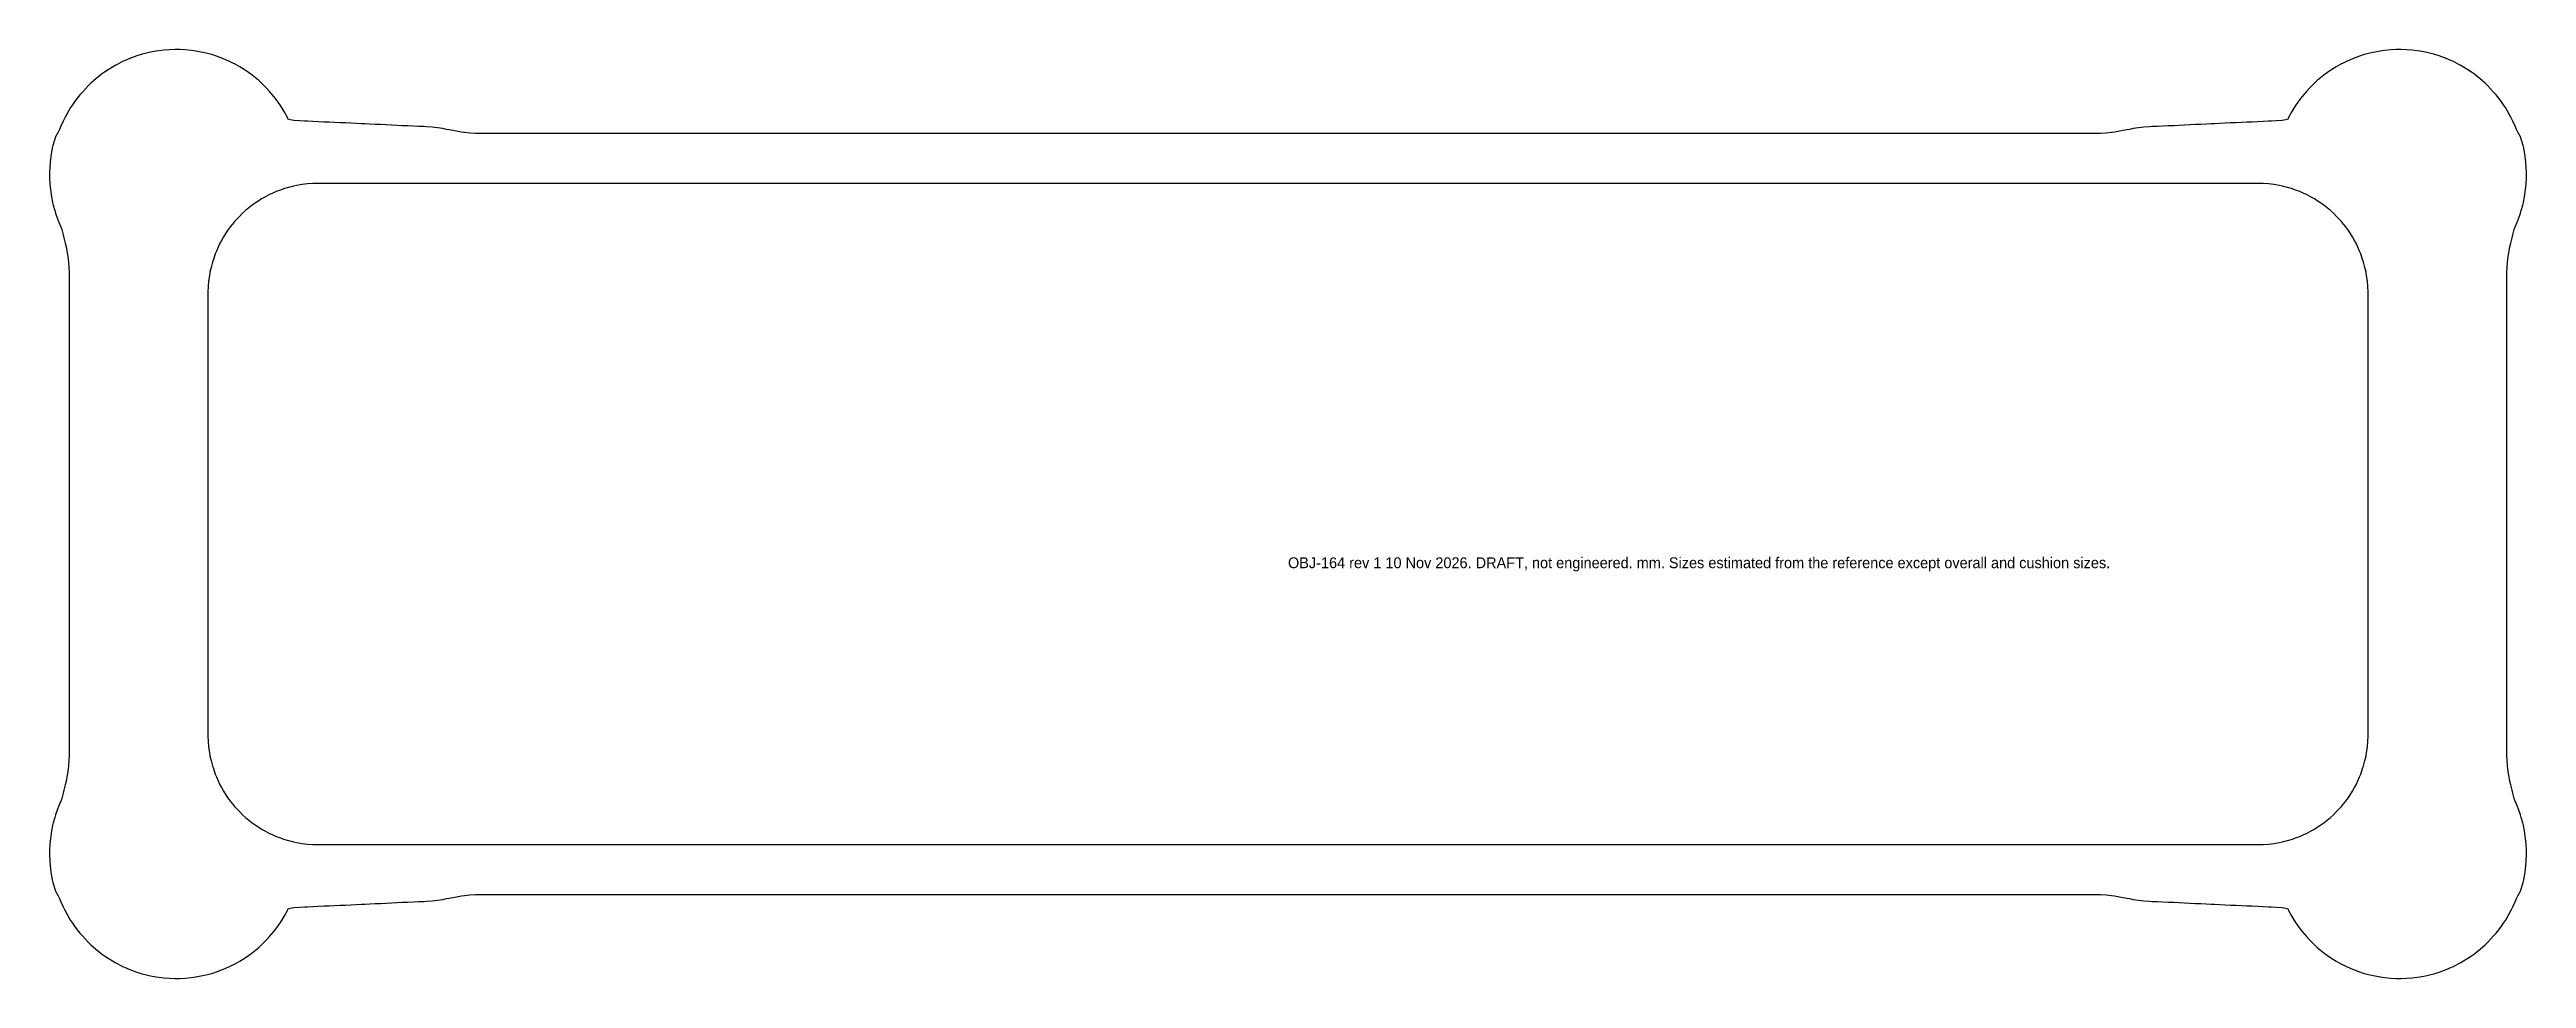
# Model space of a CAD drawing. Header units: millimetres. Extents: x -914 to 914, y -343 to 343.
import ezdxf

# ---------------------------------------------------------------- set-up
doc = ezdxf.new("R2010")
doc.units = ezdxf.units.MM
for name, color, linetype in [('CUSHION', 3, 'Continuous'), ('NOTE', 8, 'Continuous'), ('PROFILE', 7, 'Continuous')]:
    doc.layers.add(name, color=color, linetype=linetype)

msp = doc.modelspace()

# ---------------------------------------------------------------- linework, layer by layer
at = {"layer": 'CUSHION'}
msp.add_lwpolyline([(796, 178.5), (795.2, 182), (794.2, 186), (793.5, 188), (792.1, 192), (791.3, 194), (790, 197), (788.6, 200), (787.5, 202), (786, 204.6), (784, 207.8), (782.5, 210), (781, 212), (779.4, 214), (777.8, 216), (776, 218), (774, 220), (772, 222), (769.8, 224), (767.4, 226), (764.8, 228), (762, 230), (760, 231.3), (758, 232.6), (755.5, 234), (752, 235.8), (750, 236.7), (747.1, 238), (744, 239.2), (741.6, 240), (738, 241.1), (734.4, 242), (732, 242.5), (728, 243.2), (724, 243.7), (720, 243.9), (716, 244), (712, 244), (708, 244), (704, 244), (700, 244), (696, 244), (692, 244), (688, 244), (684, 244), (680, 244), (676, 244), (672, 244), (668, 244), (664, 244), (660, 244), (656, 244), (652, 244), (648, 244), (644, 244), (640, 244), (636, 244), (632, 244), (628, 244), (624, 244), (620, 244), (616, 244), (612, 244), (608, 244), (604, 244), (600, 244), (596, 244), (592, 244), (588, 244), (584, 244), (580, 244), (576, 244), (572, 244), (568, 244), (564, 244), (560, 244), (556, 244), (552, 244), (548, 244), (544, 244), (540, 244), (536, 244), (532, 244), (528, 244), (524, 244), (520, 244), (516, 244), (512, 244), (508, 244), (504, 244), (500, 244), (496, 244), (492, 244), (488, 244), (484, 244), (480, 244), (476, 244), (472, 244), (468, 244), (464, 244), (460, 244), (456, 244), (452, 244), (448, 244), (444, 244), (440, 244), (436, 244), (432, 244), (428, 244), (424, 244), (420, 244), (416, 244), (412, 244), (408, 244), (404, 244), (400, 244), (396, 244), (392, 244), (388, 244), (384, 244), (380, 244), (376, 244), (372, 244), (368, 244), (364, 244), (360, 244), (356, 244), (352, 244), (348, 244), (344, 244), (340, 244), (336, 244), (332, 244), (328, 244), (324, 244), (320, 244), (316, 244), (312, 244), (308, 244), (304, 244), (300, 244), (296, 244), (292, 244), (288, 244), (284, 244), (280, 244), (276, 244), (272, 244), (268, 244), (264, 244), (260, 244), (256, 244), (252, 244), (248, 244), (244, 244), (240, 244), (236, 244), (232, 244), (228, 244), (224, 244), (220, 244), (216, 244), (212, 244), (208, 244), (204, 244), (200, 244), (196, 244), (192, 244), (188, 244), (184, 244), (180, 244), (176, 244), (172, 244), (168, 244), (164, 244), (160, 244), (156, 244), (152, 244), (148, 244), (144, 244), (140, 244), (136, 244), (132, 244), (128, 244), (124, 244), (120, 244), (116, 244), (112, 244), (108, 244), (104, 244), (100, 244), (96, 244), (92, 244), (88, 244), (84, 244), (80, 244), (76, 244), (72, 244), (68, 244), (64, 244), (60, 244), (56, 244), (52, 244), (48, 244), (44, 244), (40, 244), (36, 244), (32, 244), (28, 244), (24, 244), (20, 244), (16, 244), (12, 244), (8, 244), (4, 244), (0, 244), (-4, 244), (-8, 244), (-12, 244), (-16, 244), (-20, 244), (-24, 244), (-28, 244), (-32, 244), (-36, 244), (-40, 244), (-44, 244), (-48, 244), (-52, 244), (-56, 244), (-60, 244), (-64, 244), (-68, 244), (-72, 244), (-76, 244), (-80, 244), (-84, 244), (-88, 244), (-92, 244), (-96, 244), (-100, 244), (-104, 244), (-108, 244), (-112, 244), (-116, 244), (-120, 244), (-124, 244), (-128, 244), (-132, 244), (-136, 244), (-140, 244), (-144, 244), (-148, 244), (-152, 244), (-156, 244), (-160, 244), (-164, 244), (-168, 244), (-172, 244), (-176, 244), (-180, 244), (-184, 244), (-188, 244), (-192, 244), (-196, 244), (-200, 244), (-204, 244), (-208, 244), (-212, 244), (-216, 244), (-220, 244), (-224, 244), (-228, 244), (-232, 244), (-236, 244), (-240, 244), (-244, 244), (-248, 244), (-252, 244), (-256, 244), (-260, 244), (-264, 244), (-268, 244), (-272, 244), (-276, 244), (-280, 244), (-284, 244), (-288, 244), (-292, 244), (-296, 244), (-300, 244), (-304, 244), (-308, 244), (-312, 244), (-316, 244), (-320, 244), (-324, 244), (-328, 244), (-332, 244), (-336, 244), (-340, 244), (-344, 244), (-348, 244), (-352, 244), (-356, 244), (-360, 244), (-364, 244), (-368, 244), (-372, 244), (-376, 244), (-380, 244), (-384, 244), (-388, 244), (-392, 244), (-396, 244), (-400, 244), (-404, 244), (-408, 244), (-412, 244), (-416, 244), (-420, 244), (-424, 244), (-428, 244), (-432, 244), (-436, 244), (-440, 244), (-444, 244), (-448, 244), (-452, 244), (-456, 244), (-460, 244), (-464, 244), (-468, 244), (-472, 244), (-476, 244), (-480, 244), (-484, 244), (-488, 244), (-492, 244), (-496, 244), (-500, 244), (-504, 244), (-508, 244), (-512, 244), (-516, 244), (-520, 244), (-524, 244), (-528, 244), (-532, 244), (-536, 244), (-540, 244), (-544, 244), (-548, 244), (-552, 244), (-556, 244), (-560, 244), (-564, 244), (-568, 244), (-572, 244), (-576, 244), (-580, 244), (-584, 244), (-588, 244), (-592, 244), (-596, 244), (-600, 244), (-604, 244), (-608, 244), (-612, 244), (-616, 244), (-620, 244), (-624, 244), (-628, 244), (-632, 244), (-636, 244), (-640, 244), (-644, 244), (-648, 244), (-652, 244), (-656, 244), (-660, 244), (-664, 244), (-668, 244), (-672, 244), (-676, 244), (-680, 244), (-684, 244), (-688, 244), (-692, 244), (-696, 244), (-700, 244), (-704, 244), (-708, 244), (-712, 244), (-716, 244), (-720, 243.9), (-724, 243.7), (-728, 243.2), (-732, 242.5), (-734.4, 242), (-738, 241.1), (-741.6, 240), (-744, 239.2), (-747.1, 238), (-750, 236.7), (-752, 235.8), (-755.5, 234), (-758, 232.6), (-760, 231.3), (-762, 230), (-764.8, 228), (-767.4, 226), (-769.8, 224), (-772, 222), (-774, 220), (-776, 218), (-777.8, 216), (-779.4, 214), (-781, 212), (-782.5, 210), (-784, 207.8), (-786, 204.6), (-787.5, 202), (-788.6, 200), (-790, 197), (-791.3, 194), (-792.1, 192), (-793.5, 188), (-794.2, 186), (-795.2, 182), (-796, 178.5), (-796.4, 176), (-797, 172), (-797.3, 168), (-797.5, 164), (-797.5, 160), (-797.5, 156), (-797.5, 152), (-797.5, 148), (-797.5, 144), (-797.5, 140), (-797.5, 136), (-797.5, 132), (-797.5, 128), (-797.5, 124), (-797.5, 120), (-797.5, 116), (-797.5, 112), (-797.5, 108), (-797.5, 104), (-797.5, 100), (-797.5, 96), (-797.5, 92), (-797.5, 88), (-797.5, 84), (-797.5, 80), (-797.5, 76), (-797.5, 72), (-797.5, 68), (-797.5, 64), (-797.5, 60), (-797.5, 56), (-797.5, 52), (-797.5, 48), (-797.5, 44), (-797.5, 40), (-797.5, 36), (-797.5, 32), (-797.5, 28), (-797.5, 24), (-797.5, 20), (-797.5, 16), (-797.5, 12), (-797.5, 8), (-797.5, 4), (-797.5, 0), (-797.5, -4), (-797.5, -8), (-797.5, -12), (-797.5, -16), (-797.5, -20), (-797.5, -24), (-797.5, -28), (-797.5, -32), (-797.5, -36), (-797.5, -40), (-797.5, -44), (-797.5, -48), (-797.5, -52), (-797.5, -56), (-797.5, -60), (-797.5, -64), (-797.5, -68), (-797.5, -72), (-797.5, -76), (-797.5, -80), (-797.5, -84), (-797.5, -88), (-797.5, -92), (-797.5, -96), (-797.5, -100), (-797.5, -104), (-797.5, -108), (-797.5, -112), (-797.5, -116), (-797.5, -120), (-797.5, -124), (-797.5, -128), (-797.5, -132), (-797.5, -136), (-797.5, -140), (-797.5, -144), (-797.5, -148), (-797.5, -152), (-797.5, -156), (-797.5, -160), (-797.5, -164), (-797.3, -168), (-797, -172), (-796.4, -176), (-796, -178.5), (-795.2, -182), (-794.2, -186), (-793.5, -188), (-792.1, -192), (-791.3, -194), (-790, -197), (-788.6, -200), (-787.5, -202), (-786, -204.6), (-784, -207.8), (-782.5, -210), (-781, -212), (-779.4, -214), (-777.8, -216), (-776, -218), (-774, -220), (-772, -222), (-769.8, -224), (-767.4, -226), (-764.8, -228), (-762, -230), (-760, -231.3), (-758, -232.6), (-755.5, -234), (-752, -235.8), (-750, -236.7), (-747.1, -238), (-744, -239.2), (-741.6, -240), (-738, -241.1), (-734.4, -242), (-732, -242.5), (-728, -243.2), (-724, -243.7), (-720, -243.9), (-716, -244), (-712, -244), (-708, -244), (-704, -244), (-700, -244), (-696, -244), (-692, -244), (-688, -244), (-684, -244), (-680, -244), (-676, -244), (-672, -244), (-668, -244), (-664, -244), (-660, -244), (-656, -244), (-652, -244), (-648, -244), (-644, -244), (-640, -244), (-636, -244), (-632, -244), (-628, -244), (-624, -244), (-620, -244), (-616, -244), (-612, -244), (-608, -244), (-604, -244), (-600, -244), (-596, -244), (-592, -244), (-588, -244), (-584, -244), (-580, -244), (-576, -244), (-572, -244), (-568, -244), (-564, -244), (-560, -244), (-556, -244), (-552, -244), (-548, -244), (-544, -244), (-540, -244), (-536, -244), (-532, -244), (-528, -244), (-524, -244), (-520, -244), (-516, -244), (-512, -244), (-508, -244), (-504, -244), (-500, -244), (-496, -244), (-492, -244), (-488, -244), (-484, -244), (-480, -244), (-476, -244), (-472, -244), (-468, -244), (-464, -244), (-460, -244), (-456, -244), (-452, -244), (-448, -244), (-444, -244), (-440, -244), (-436, -244), (-432, -244), (-428, -244), (-424, -244), (-420, -244), (-416, -244), (-412, -244), (-408, -244), (-404, -244), (-400, -244), (-396, -244), (-392, -244), (-388, -244), (-384, -244), (-380, -244), (-376, -244), (-372, -244), (-368, -244), (-364, -244), (-360, -244), (-356, -244), (-352, -244), (-348, -244), (-344, -244), (-340, -244), (-336, -244), (-332, -244), (-328, -244), (-324, -244), (-320, -244), (-316, -244), (-312, -244), (-308, -244), (-304, -244), (-300, -244), (-296, -244), (-292, -244), (-288, -244), (-284, -244), (-280, -244), (-276, -244), (-272, -244), (-268, -244), (-264, -244), (-260, -244), (-256, -244), (-252, -244), (-248, -244), (-244, -244), (-240, -244), (-236, -244), (-232, -244), (-228, -244), (-224, -244), (-220, -244), (-216, -244), (-212, -244), (-208, -244), (-204, -244), (-200, -244), (-196, -244), (-192, -244), (-188, -244), (-184, -244), (-180, -244), (-176, -244), (-172, -244), (-168, -244), (-164, -244), (-160, -244), (-156, -244), (-152, -244), (-148, -244), (-144, -244), (-140, -244), (-136, -244), (-132, -244), (-128, -244), (-124, -244), (-120, -244), (-116, -244), (-112, -244), (-108, -244), (-104, -244), (-100, -244), (-96, -244), (-92, -244), (-88, -244), (-84, -244), (-80, -244), (-76, -244), (-72, -244), (-68, -244), (-64, -244), (-60, -244), (-56, -244), (-52, -244), (-48, -244), (-44, -244), (-40, -244), (-36, -244), (-32, -244), (-28, -244), (-24, -244), (-20, -244), (-16, -244), (-12, -244), (-8, -244), (-4, -244), (0, -244), (4, -244), (8, -244), (12, -244), (16, -244), (20, -244), (24, -244), (28, -244), (32, -244), (36, -244), (40, -244), (44, -244), (48, -244), (52, -244), (56, -244), (60, -244), (64, -244), (68, -244), (72, -244), (76, -244), (80, -244), (84, -244), (88, -244), (92, -244), (96, -244), (100, -244), (104, -244), (108, -244), (112, -244), (116, -244), (120, -244), (124, -244), (128, -244), (132, -244), (136, -244), (140, -244), (144, -244), (148, -244), (152, -244), (156, -244), (160, -244), (164, -244), (168, -244), (172, -244), (176, -244), (180, -244), (184, -244), (188, -244), (192, -244), (196, -244), (200, -244), (204, -244), (208, -244), (212, -244), (216, -244), (220, -244), (224, -244), (228, -244), (232, -244), (236, -244), (240, -244), (244, -244), (248, -244), (252, -244), (256, -244), (260, -244), (264, -244), (268, -244), (272, -244), (276, -244), (280, -244), (284, -244), (288, -244), (292, -244), (296, -244), (300, -244), (304, -244), (308, -244), (312, -244), (316, -244), (320, -244), (324, -244), (328, -244), (332, -244), (336, -244), (340, -244), (344, -244), (348, -244), (352, -244), (356, -244), (360, -244), (364, -244), (368, -244), (372, -244), (376, -244), (380, -244), (384, -244), (388, -244), (392, -244), (396, -244), (400, -244), (404, -244), (408, -244), (412, -244), (416, -244), (420, -244), (424, -244), (428, -244), (432, -244), (436, -244), (440, -244), (444, -244), (448, -244), (452, -244), (456, -244), (460, -244), (464, -244), (468, -244), (472, -244), (476, -244), (480, -244), (484, -244), (488, -244), (492, -244), (496, -244), (500, -244), (504, -244), (508, -244), (512, -244), (516, -244), (520, -244), (524, -244), (528, -244), (532, -244), (536, -244), (540, -244), (544, -244), (548, -244), (552, -244), (556, -244), (560, -244), (564, -244), (568, -244), (572, -244), (576, -244), (580, -244), (584, -244), (588, -244), (592, -244), (596, -244), (600, -244), (604, -244), (608, -244), (612, -244), (616, -244), (620, -244), (624, -244), (628, -244), (632, -244), (636, -244), (640, -244), (644, -244), (648, -244), (652, -244), (656, -244), (660, -244), (664, -244), (668, -244), (672, -244), (676, -244), (680, -244), (684, -244), (688, -244), (692, -244), (696, -244), (700, -244), (704, -244), (708, -244), (712, -244), (716, -244), (720, -243.9), (724, -243.7), (728, -243.2), (732, -242.5), (734.4, -242), (738, -241.1), (741.6, -240), (744, -239.2), (747.1, -238), (750, -236.7), (752, -235.8), (755.5, -234), (758, -232.6), (760, -231.3), (762, -230), (764.8, -228), (767.4, -226), (769.8, -224), (772, -222), (774, -220), (776, -218), (777.8, -216), (779.4, -214), (781, -212), (782.5, -210), (784, -207.8), (786, -204.6), (787.5, -202), (788.6, -200), (790, -197), (791.3, -194), (792.1, -192), (793.5, -188), (794.2, -186), (795.2, -182), (796, -178.5), (796.4, -176), (797, -172), (797.3, -168), (797.5, -164), (797.5, -160), (797.5, -156), (797.5, -152), (797.5, -148), (797.5, -144), (797.5, -140), (797.5, -136), (797.5, -132), (797.5, -128), (797.5, -124), (797.5, -120), (797.5, -116), (797.5, -112), (797.5, -108), (797.5, -104), (797.5, -100), (797.5, -96), (797.5, -92), (797.5, -88), (797.5, -84), (797.5, -80), (797.5, -76), (797.5, -72), (797.5, -68), (797.5, -64), (797.5, -60), (797.5, -56), (797.5, -52), (797.5, -48), (797.5, -44), (797.5, -40), (797.5, -36), (797.5, -32), (797.5, -28), (797.5, -24), (797.5, -20), (797.5, -16), (797.5, -12), (797.5, -8), (797.5, -4), (797.5, 0), (797.5, 4), (797.5, 8), (797.5, 12), (797.5, 16), (797.5, 20), (797.5, 24), (797.5, 28), (797.5, 32), (797.5, 36), (797.5, 40), (797.5, 44), (797.5, 48), (797.5, 52), (797.5, 56), (797.5, 60), (797.5, 64), (797.5, 68), (797.5, 72), (797.5, 76), (797.5, 80), (797.5, 84), (797.5, 88), (797.5, 92), (797.5, 96), (797.5, 100), (797.5, 104), (797.5, 108), (797.5, 112), (797.5, 116), (797.5, 120), (797.5, 124), (797.5, 128), (797.5, 132), (797.5, 136), (797.5, 140), (797.5, 144), (797.5, 148), (797.5, 152), (797.5, 156), (797.5, 160), (797.5, 164), (797.3, 168), (797, 172), (796.4, 176), (796, 178.5)], close=True, dxfattribs=at)
at = {"layer": 'PROFILE'}
msp.add_lwpolyline([(914, 259.8), (913.7, 262), (913.2, 266), (912.4, 270), (912, 272), (910.8, 276), (910, 278.4), (908, 281.9), (907.1, 284), (906, 286.4), (904.4, 290), (903.4, 292), (902, 294.7), (900.1, 298), (898.9, 300), (897.5, 302), (896, 304.3), (894, 307), (892, 309.4), (890, 311.8), (888, 314), (886, 316), (884, 318), (882, 319.8), (880, 321.5), (878, 323.1), (876, 324.7), (874, 326.1), (871.2, 328), (868, 330), (866, 331.1), (864, 332.2), (860.5, 334), (858, 335.1), (855.9, 336), (852, 337.5), (850, 338.2), (846, 339.4), (843.9, 340), (840, 340.9), (836, 341.6), (833.8, 342), (830, 342.5), (826, 342.8), (822, 342.9), (818, 342.9), (814, 342.7), (810, 342.3), (808, 342), (804, 341.3), (800, 340.5), (797.9, 340), (794, 338.9), (791.2, 338), (788, 336.9), (785.9, 336), (782, 334.3), (780, 333.3), (777.4, 332), (774, 330.1), (772, 328.9), (770, 327.6), (767.6, 326), (764.9, 324), (762.4, 322), (760, 320), (758, 318.2), (756, 316.2), (754, 314.2), (752, 312), (750.3, 310), (748.6, 308), (747.1, 306), (745.6, 304), (744, 301.6), (742, 298.5), (740.6, 296), (739.4, 294), (738, 291.3), (734, 290.4), (730, 290.2), (726, 290), (724, 290), (720, 289.8), (716, 289.6), (712, 289.4), (708, 289.2), (704, 289), (700, 288.9), (696, 288.7), (692, 288.5), (688, 288.3), (684, 288.1), (681.4, 288), (678, 287.8), (674, 287.6), (670, 287.5), (666, 287.3), (662, 287.1), (658, 286.9), (654, 286.7), (650, 286.5), (646, 286.3), (642, 286.2), (638.1, 286), (636, 285.9), (632, 285.6), (628, 285.1), (624, 284.5), (621.4, 284), (618, 283.4), (614, 282.6), (610.3, 282), (608, 281.7), (604, 281.2), (600, 281), (596, 281), (592, 281), (588, 281), (584, 281), (580, 281), (576, 281), (572, 281), (568, 281), (564, 281), (560, 281), (556, 281), (552, 281), (548, 281), (544, 281), (540, 281), (536, 281), (532, 281), (528, 281), (524, 281), (520, 281), (516, 281), (512, 281), (508, 281), (504, 281), (500, 281), (496, 281), (492, 281), (488, 281), (484, 281), (480, 281), (476, 281), (472, 281), (468, 281), (464, 281), (460, 281), (456, 281), (452, 281), (448, 281), (444, 281), (440, 281), (436, 281), (432, 281), (428, 281), (424, 281), (420, 281), (416, 281), (412, 281), (408, 281), (404, 281), (400, 281), (396, 281), (392, 281), (388, 281), (384, 281), (380, 281), (376, 281), (372, 281), (368, 281), (364, 281), (360, 281), (356, 281), (352, 281), (348, 281), (344, 281), (340, 281), (336, 281), (332, 281), (328, 281), (324, 281), (320, 281), (316, 281), (312, 281), (308, 281), (304, 281), (300, 281), (296, 281), (292, 281), (288, 281), (284, 281), (280, 281), (276, 281), (272, 281), (268, 281), (264, 281), (260, 281), (256, 281), (252, 281), (248, 281), (244, 281), (240, 281), (236, 281), (232, 281), (228, 281), (224, 281), (220, 281), (216, 281), (212, 281), (208, 281), (204, 281), (200, 281), (196, 281), (192, 281), (188, 281), (184, 281), (180, 281), (176, 281), (172, 281), (168, 281), (164, 281), (160, 281), (156, 281), (152, 281), (148, 281), (144, 281), (140, 281), (136, 281), (132, 281), (128, 281), (124, 281), (120, 281), (116, 281), (112, 281), (108, 281), (104, 281), (100, 281), (96, 281), (92, 281), (88, 281), (84, 281), (80, 281), (76, 281), (72, 281), (68, 281), (64, 281), (60, 281), (56, 281), (52, 281), (48, 281), (44, 281), (40, 281), (36, 281), (32, 281), (28, 281), (24, 281), (20, 281), (16, 281), (12, 281), (8, 281), (4, 281), (0, 281), (-4, 281), (-8, 281), (-12, 281), (-16, 281), (-20, 281), (-24, 281), (-28, 281), (-32, 281), (-36, 281), (-40, 281), (-44, 281), (-48, 281), (-52, 281), (-56, 281), (-60, 281), (-64, 281), (-68, 281), (-72, 281), (-76, 281), (-80, 281), (-84, 281), (-88, 281), (-92, 281), (-96, 281), (-100, 281), (-104, 281), (-108, 281), (-112, 281), (-116, 281), (-120, 281), (-124, 281), (-128, 281), (-132, 281), (-136, 281), (-140, 281), (-144, 281), (-148, 281), (-152, 281), (-156, 281), (-160, 281), (-164, 281), (-168, 281), (-172, 281), (-176, 281), (-180, 281), (-184, 281), (-188, 281), (-192, 281), (-196, 281), (-200, 281), (-204, 281), (-208, 281), (-212, 281), (-216, 281), (-220, 281), (-224, 281), (-228, 281), (-232, 281), (-236, 281), (-240, 281), (-244, 281), (-248, 281), (-252, 281), (-256, 281), (-260, 281), (-264, 281), (-268, 281), (-272, 281), (-276, 281), (-280, 281), (-284, 281), (-288, 281), (-292, 281), (-296, 281), (-300, 281), (-304, 281), (-308, 281), (-312, 281), (-316, 281), (-320, 281), (-324, 281), (-328, 281), (-332, 281), (-336, 281), (-340, 281), (-344, 281), (-348, 281), (-352, 281), (-356, 281), (-360, 281), (-364, 281), (-368, 281), (-372, 281), (-376, 281), (-380, 281), (-384, 281), (-388, 281), (-392, 281), (-396, 281), (-400, 281), (-404, 281), (-408, 281), (-412, 281), (-416, 281), (-420, 281), (-424, 281), (-428, 281), (-432, 281), (-436, 281), (-440, 281), (-444, 281), (-448, 281), (-452, 281), (-456, 281), (-460, 281), (-464, 281), (-468, 281), (-472, 281), (-476, 281), (-480, 281), (-484, 281), (-488, 281), (-492, 281), (-496, 281), (-500, 281), (-504, 281), (-508, 281), (-512, 281), (-516, 281), (-520, 281), (-524, 281), (-528, 281), (-532, 281), (-536, 281), (-540, 281), (-544, 281), (-548, 281), (-552, 281), (-556, 281), (-560, 281), (-564, 281), (-568, 281), (-572, 281), (-576, 281), (-580, 281), (-584, 281), (-588, 281), (-592, 281), (-596, 281), (-600, 281), (-604, 281.2), (-608, 281.7), (-610.3, 282), (-614, 282.6), (-618, 283.4), (-621.4, 284), (-624, 284.5), (-628, 285.1), (-632, 285.6), (-636, 285.9), (-638.1, 286), (-642, 286.2), (-646, 286.3), (-650, 286.5), (-654, 286.7), (-658, 286.9), (-662, 287.1), (-666, 287.3), (-670, 287.5), (-674, 287.6), (-678, 287.8), (-681.4, 288), (-684, 288.1), (-688, 288.3), (-692, 288.5), (-696, 288.7), (-700, 288.9), (-704, 289), (-708, 289.2), (-712, 289.4), (-716, 289.6), (-720, 289.8), (-724, 290), (-726, 290), (-730, 290.2), (-734, 290.4), (-738, 291.3), (-739.4, 294), (-740.6, 296), (-742, 298.5), (-744, 301.6), (-745.6, 304), (-747.1, 306), (-748.6, 308), (-750.3, 310), (-752, 312), (-754, 314.2), (-756, 316.2), (-758, 318.2), (-760, 320), (-762.4, 322), (-764.9, 324), (-767.6, 326), (-770, 327.6), (-772, 328.9), (-774, 330.1), (-777.4, 332), (-780, 333.3), (-782, 334.3), (-785.9, 336), (-788, 336.9), (-791.2, 338), (-794, 338.9), (-797.9, 340), (-800, 340.5), (-804, 341.3), (-808, 342), (-810, 342.3), (-814, 342.7), (-818, 342.9), (-822, 342.9), (-826, 342.8), (-830, 342.5), (-833.8, 342), (-836, 341.6), (-840, 340.9), (-843.9, 340), (-846, 339.4), (-850, 338.2), (-852, 337.5), (-855.9, 336), (-858, 335.1), (-860.5, 334), (-864, 332.2), (-866, 331.1), (-868, 330), (-871.2, 328), (-874, 326.1), (-876, 324.7), (-878, 323.1), (-880, 321.5), (-882, 319.8), (-884, 318), (-886, 316), (-888, 314), (-890, 311.8), (-892, 309.4), (-894, 307), (-896, 304.3), (-897.5, 302), (-898.9, 300), (-900.1, 298), (-902, 294.7), (-903.4, 292), (-904.4, 290), (-906, 286.4), (-907.1, 284), (-908, 281.9), (-910, 278.4), (-910.8, 276), (-912, 272), (-912.4, 270), (-913.2, 266), (-913.7, 262), (-914, 259.8), (-914.3, 256), (-914.5, 252), (-914.4, 248), (-914.2, 244), (-914, 241.4), (-913.6, 238), (-913, 234), (-912.2, 230), (-911.7, 228), (-910.6, 224), (-910, 222), (-908.6, 218), (-907.8, 216), (-906.1, 212), (-905.3, 210), (-904.3, 206), (-903.8, 204), (-902.8, 200), (-902, 196.2), (-901.6, 194), (-900.9, 190), (-900.4, 186), (-900.1, 182), (-900, 178.2), (-900, 176), (-900, 172), (-900, 168), (-900, 164), (-900, 160), (-900, 156), (-900, 152), (-900, 148), (-900, 144), (-900, 140), (-900, 136), (-900, 132), (-900, 128), (-900, 124), (-900, 120), (-900, 116), (-900, 112), (-900, 108), (-900, 104), (-900, 100), (-900, 96), (-900, 92), (-900, 88), (-900, 84), (-900, 80), (-900, 76), (-900, 72), (-900, 68), (-900, 64), (-900, 60), (-900, 56), (-900, 52), (-900, 48), (-900, 44), (-900, 40), (-900, 36), (-900, 32), (-900, 28), (-900, 24), (-900, 20), (-900, 16), (-900, 12), (-900, 8), (-900, 4), (-900, 0), (-900, -4), (-900, -8), (-900, -12), (-900, -16), (-900, -20), (-900, -24), (-900, -28), (-900, -32), (-900, -36), (-900, -40), (-900, -44), (-900, -48), (-900, -52), (-900, -56), (-900, -60), (-900, -64), (-900, -68), (-900, -72), (-900, -76), (-900, -80), (-900, -84), (-900, -88), (-900, -92), (-900, -96), (-900, -100), (-900, -104), (-900, -108), (-900, -112), (-900, -116), (-900, -120), (-900, -124), (-900, -128), (-900, -132), (-900, -136), (-900, -140), (-900, -144), (-900, -148), (-900, -152), (-900, -156), (-900, -160), (-900, -164), (-900, -168), (-900, -172), (-900, -176), (-900, -178.2), (-900.1, -182), (-900.4, -186), (-900.9, -190), (-901.6, -194), (-902, -196.2), (-902.8, -200), (-903.8, -204), (-904.3, -206), (-905.3, -210), (-906.1, -212), (-907.8, -216), (-908.6, -218), (-910, -222), (-910.6, -224), (-911.7, -228), (-912.2, -230), (-913, -234), (-913.6, -238), (-914, -241.4), (-914.2, -244), (-914.4, -248), (-914.5, -252), (-914.3, -256), (-914, -259.8), (-913.7, -262), (-913.2, -266), (-912.4, -270), (-912, -272), (-910.8, -276), (-910, -278.4), (-908, -281.9), (-907.1, -284), (-906, -286.4), (-904.4, -290), (-903.4, -292), (-902, -294.7), (-900.1, -298), (-898.9, -300), (-897.5, -302), (-896, -304.3), (-894, -307), (-892, -309.4), (-890, -311.8), (-888, -314), (-886, -316), (-884, -318), (-882, -319.8), (-880, -321.5), (-878, -323.1), (-876, -324.7), (-874, -326.1), (-871.2, -328), (-868, -330), (-866, -331.1), (-864, -332.2), (-860.5, -334), (-858, -335.1), (-855.9, -336), (-852, -337.5), (-850, -338.2), (-846, -339.4), (-843.9, -340), (-840, -340.9), (-836, -341.6), (-833.8, -342), (-830, -342.5), (-826, -342.8), (-822, -342.9), (-818, -342.9), (-814, -342.7), (-810, -342.3), (-808, -342), (-804, -341.3), (-800, -340.5), (-797.9, -340), (-794, -338.9), (-791.2, -338), (-788, -336.9), (-785.9, -336), (-782, -334.3), (-780, -333.3), (-777.4, -332), (-774, -330.1), (-772, -328.9), (-770, -327.6), (-767.6, -326), (-764.9, -324), (-762.4, -322), (-760, -320), (-758, -318.2), (-756, -316.2), (-754, -314.2), (-752, -312), (-750.3, -310), (-748.6, -308), (-747.1, -306), (-745.6, -304), (-744, -301.6), (-742, -298.5), (-740.6, -296), (-739.4, -294), (-738, -291.3), (-734, -290.4), (-730, -290.2), (-726, -290), (-724, -290), (-720, -289.8), (-716, -289.6), (-712, -289.4), (-708, -289.2), (-704, -289), (-700, -288.9), (-696, -288.7), (-692, -288.5), (-688, -288.3), (-684, -288.1), (-681.4, -288), (-678, -287.8), (-674, -287.6), (-670, -287.5), (-666, -287.3), (-662, -287.1), (-658, -286.9), (-654, -286.7), (-650, -286.5), (-646, -286.3), (-642, -286.2), (-638.1, -286), (-636, -285.9), (-632, -285.6), (-628, -285.1), (-624, -284.5), (-621.4, -284), (-618, -283.4), (-614, -282.6), (-610.3, -282), (-608, -281.7), (-604, -281.2), (-600, -281), (-596, -281), (-592, -281), (-588, -281), (-584, -281), (-580, -281), (-576, -281), (-572, -281), (-568, -281), (-564, -281), (-560, -281), (-556, -281), (-552, -281), (-548, -281), (-544, -281), (-540, -281), (-536, -281), (-532, -281), (-528, -281), (-524, -281), (-520, -281), (-516, -281), (-512, -281), (-508, -281), (-504, -281), (-500, -281), (-496, -281), (-492, -281), (-488, -281), (-484, -281), (-480, -281), (-476, -281), (-472, -281), (-468, -281), (-464, -281), (-460, -281), (-456, -281), (-452, -281), (-448, -281), (-444, -281), (-440, -281), (-436, -281), (-432, -281), (-428, -281), (-424, -281), (-420, -281), (-416, -281), (-412, -281), (-408, -281), (-404, -281), (-400, -281), (-396, -281), (-392, -281), (-388, -281), (-384, -281), (-380, -281), (-376, -281), (-372, -281), (-368, -281), (-364, -281), (-360, -281), (-356, -281), (-352, -281), (-348, -281), (-344, -281), (-340, -281), (-336, -281), (-332, -281), (-328, -281), (-324, -281), (-320, -281), (-316, -281), (-312, -281), (-308, -281), (-304, -281), (-300, -281), (-296, -281), (-292, -281), (-288, -281), (-284, -281), (-280, -281), (-276, -281), (-272, -281), (-268, -281), (-264, -281), (-260, -281), (-256, -281), (-252, -281), (-248, -281), (-244, -281), (-240, -281), (-236, -281), (-232, -281), (-228, -281), (-224, -281), (-220, -281), (-216, -281), (-212, -281), (-208, -281), (-204, -281), (-200, -281), (-196, -281), (-192, -281), (-188, -281), (-184, -281), (-180, -281), (-176, -281), (-172, -281), (-168, -281), (-164, -281), (-160, -281), (-156, -281), (-152, -281), (-148, -281), (-144, -281), (-140, -281), (-136, -281), (-132, -281), (-128, -281), (-124, -281), (-120, -281), (-116, -281), (-112, -281), (-108, -281), (-104, -281), (-100, -281), (-96, -281), (-92, -281), (-88, -281), (-84, -281), (-80, -281), (-76, -281), (-72, -281), (-68, -281), (-64, -281), (-60, -281), (-56, -281), (-52, -281), (-48, -281), (-44, -281), (-40, -281), (-36, -281), (-32, -281), (-28, -281), (-24, -281), (-20, -281), (-16, -281), (-12, -281), (-8, -281), (-4, -281), (0, -281), (4, -281), (8, -281), (12, -281), (16, -281), (20, -281), (24, -281), (28, -281), (32, -281), (36, -281), (40, -281), (44, -281), (48, -281), (52, -281), (56, -281), (60, -281), (64, -281), (68, -281), (72, -281), (76, -281), (80, -281), (84, -281), (88, -281), (92, -281), (96, -281), (100, -281), (104, -281), (108, -281), (112, -281), (116, -281), (120, -281), (124, -281), (128, -281), (132, -281), (136, -281), (140, -281), (144, -281), (148, -281), (152, -281), (156, -281), (160, -281), (164, -281), (168, -281), (172, -281), (176, -281), (180, -281), (184, -281), (188, -281), (192, -281), (196, -281), (200, -281), (204, -281), (208, -281), (212, -281), (216, -281), (220, -281), (224, -281), (228, -281), (232, -281), (236, -281), (240, -281), (244, -281), (248, -281), (252, -281), (256, -281), (260, -281), (264, -281), (268, -281), (272, -281), (276, -281), (280, -281), (284, -281), (288, -281), (292, -281), (296, -281), (300, -281), (304, -281), (308, -281), (312, -281), (316, -281), (320, -281), (324, -281), (328, -281), (332, -281), (336, -281), (340, -281), (344, -281), (348, -281), (352, -281), (356, -281), (360, -281), (364, -281), (368, -281), (372, -281), (376, -281), (380, -281), (384, -281), (388, -281), (392, -281), (396, -281), (400, -281), (404, -281), (408, -281), (412, -281), (416, -281), (420, -281), (424, -281), (428, -281), (432, -281), (436, -281), (440, -281), (444, -281), (448, -281), (452, -281), (456, -281), (460, -281), (464, -281), (468, -281), (472, -281), (476, -281), (480, -281), (484, -281), (488, -281), (492, -281), (496, -281), (500, -281), (504, -281), (508, -281), (512, -281), (516, -281), (520, -281), (524, -281), (528, -281), (532, -281), (536, -281), (540, -281), (544, -281), (548, -281), (552, -281), (556, -281), (560, -281), (564, -281), (568, -281), (572, -281), (576, -281), (580, -281), (584, -281), (588, -281), (592, -281), (596, -281), (600, -281), (604, -281.2), (608, -281.7), (610.3, -282), (614, -282.6), (618, -283.4), (621.4, -284), (624, -284.5), (628, -285.1), (632, -285.6), (636, -285.9), (638.1, -286), (642, -286.2), (646, -286.3), (650, -286.5), (654, -286.7), (658, -286.9), (662, -287.1), (666, -287.3), (670, -287.5), (674, -287.6), (678, -287.8), (681.4, -288), (684, -288.1), (688, -288.3), (692, -288.5), (696, -288.7), (700, -288.9), (704, -289), (708, -289.2), (712, -289.4), (716, -289.6), (720, -289.8), (724, -290), (726, -290), (730, -290.2), (734, -290.4), (738, -291.3), (739.4, -294), (740.6, -296), (742, -298.5), (744, -301.6), (745.6, -304), (747.1, -306), (748.6, -308), (750.3, -310), (752, -312), (754, -314.2), (756, -316.2), (758, -318.2), (760, -320), (762.4, -322), (764.9, -324), (767.6, -326), (770, -327.6), (772, -328.9), (774, -330.1), (777.4, -332), (780, -333.3), (782, -334.3), (785.9, -336), (788, -336.9), (791.2, -338), (794, -338.9), (797.9, -340), (800, -340.5), (804, -341.3), (808, -342), (810, -342.3), (814, -342.7), (818, -342.9), (822, -342.9), (826, -342.8), (830, -342.5), (833.8, -342), (836, -341.6), (840, -340.9), (843.9, -340), (846, -339.4), (850, -338.2), (852, -337.5), (855.9, -336), (858, -335.1), (860.5, -334), (864, -332.2), (866, -331.1), (868, -330), (871.2, -328), (874, -326.1), (876, -324.7), (878, -323.1), (880, -321.5), (882, -319.8), (884, -318), (886, -316), (888, -314), (890, -311.8), (892, -309.4), (894, -307), (896, -304.3), (897.5, -302), (898.9, -300), (900.1, -298), (902, -294.7), (903.4, -292), (904.4, -290), (906, -286.4), (907.1, -284), (908, -281.9), (910, -278.4), (910.8, -276), (912, -272), (912.4, -270), (913.2, -266), (913.7, -262), (914, -259.8), (914.3, -256), (914.5, -252), (914.4, -248), (914.2, -244), (914, -241.4), (913.6, -238), (913, -234), (912.2, -230), (911.7, -228), (910.6, -224), (910, -222), (908.6, -218), (907.8, -216), (906.1, -212), (905.3, -210), (904.3, -206), (903.8, -204), (902.8, -200), (902, -196.2), (901.6, -194), (900.9, -190), (900.4, -186), (900.1, -182), (900, -178.2), (900, -176), (900, -172), (900, -168), (900, -164), (900, -160), (900, -156), (900, -152), (900, -148), (900, -144), (900, -140), (900, -136), (900, -132), (900, -128), (900, -124), (900, -120), (900, -116), (900, -112), (900, -108), (900, -104), (900, -100), (900, -96), (900, -92), (900, -88), (900, -84), (900, -80), (900, -76), (900, -72), (900, -68), (900, -64), (900, -60), (900, -56), (900, -52), (900, -48), (900, -44), (900, -40), (900, -36), (900, -32), (900, -28), (900, -24), (900, -20), (900, -16), (900, -12), (900, -8), (900, -4), (900, 0), (900, 4), (900, 8), (900, 12), (900, 16), (900, 20), (900, 24), (900, 28), (900, 32), (900, 36), (900, 40), (900, 44), (900, 48), (900, 52), (900, 56), (900, 60), (900, 64), (900, 68), (900, 72), (900, 76), (900, 80), (900, 84), (900, 88), (900, 92), (900, 96), (900, 100), (900, 104), (900, 108), (900, 112), (900, 116), (900, 120), (900, 124), (900, 128), (900, 132), (900, 136), (900, 140), (900, 144), (900, 148), (900, 152), (900, 156), (900, 160), (900, 164), (900, 168), (900, 172), (900, 176), (900, 178.2), (900.1, 182), (900.4, 186), (900.9, 190), (901.6, 194), (902, 196.2), (902.8, 200), (903.8, 204), (904.3, 206), (905.3, 210), (906.1, 212), (907.8, 216), (908.6, 218), (910, 222), (910.6, 224), (911.7, 228), (912.2, 230), (913, 234), (913.6, 238), (914, 241.4), (914.2, 244), (914.4, 248), (914.5, 252), (914.3, 256), (914, 259.8)], close=True, dxfattribs=at)

# ---------------------------------------------------------------- texts
at = {"layer": 'NOTE'}
msp.add_text('OBJ-164 rev 1 10 Nov 2026. DRAFT, not engineered. mm. Sizes estimated from the reference except overall and cushion sizes.', height=8, dxfattribs=at).set_placement((0, -40))

doc.saveas('drawing.dxf')
